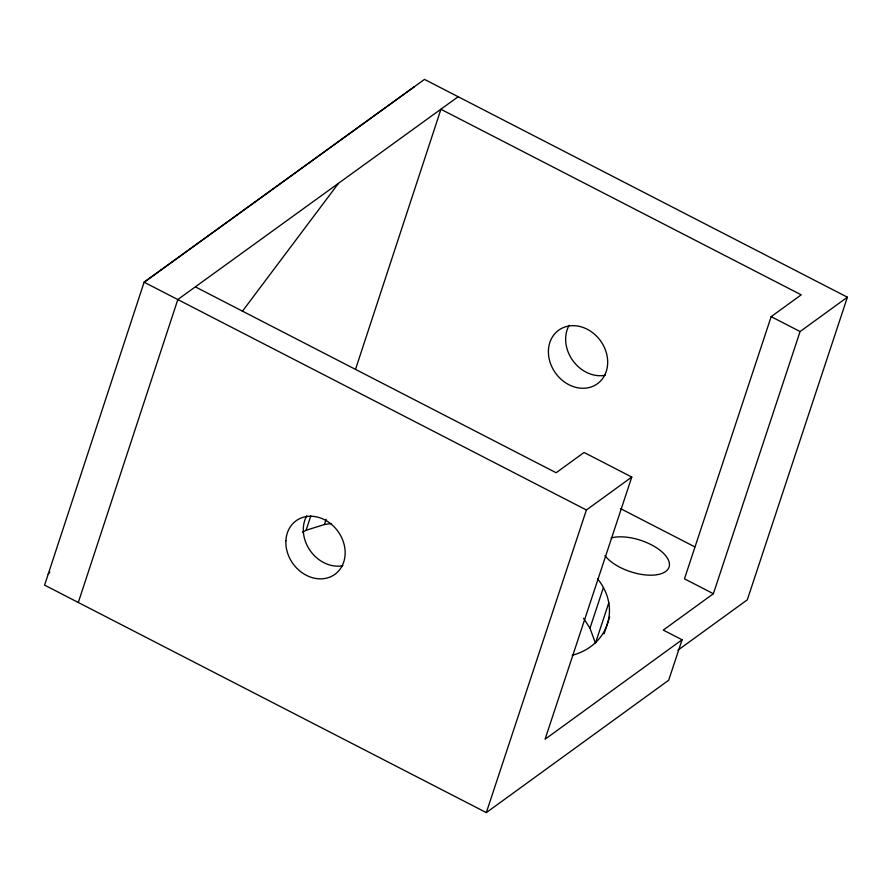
<?xml version="1.0" encoding="UTF-8"?>
<svg xmlns="http://www.w3.org/2000/svg" width="892" height="892" viewBox="0 0 892 892"><rect width="100%" height="100%" fill="white"/><g stroke="black" fill="none" stroke-linecap="round" stroke-linejoin="round"><path stroke-width="1.34" d="M597.662 578.93C621.044 608.11 608.177 645.697 572.229 655.286M847.4 297.203L800.091 331.545L713.377 593.726L663.269 630.098L682.068 639.776L668.699 680.217L486.318 812.612L44.6 585.119L144.114 282.207L424.481 79.388L847.4 297.203L747.318 599.814L677.898 650.212M78.318 602.434L177.831 299.522L458.198 96.704M355.607 369.098L440.927 109.27L801.217 294.839L771.167 316.649L684.465 578.83L713.377 593.726M302.421 532.256L306.079 530.249L310.817 515.899M306.079 530.249L324.42 524.541L326.137 519.322M486.318 812.612L586.401 509.99L631.781 477.042L584.059 452.467L556.129 472.749L195.627 287.012M631.781 477.042L545.068 739.234L682.068 639.776M608.823 602.758L595.443 643.199L589.969 628.202L603.349 587.761M604.074 633.822L609.682 616.863M242.312 311.364L338.447 183.384M48.179 574.292L49.829 572.084M144.114 282.207L414.468 86.658M324.42 524.541L331.144 523.548M771.167 316.649L800.091 331.545M620.553 508.63L694.734 546.829M144.638 282.474L586.401 509.99M583.58 618.256L589.969 628.202M611.098 537.965A35.256 16.502 18.3 0 1 661.797 551.747A35.256 16.502 18.3 0 1 653.669 575.095A35.256 16.502 18.3 0 1 604.943 555.616M342.829 565.729A33.049 27.685 54 0 1 310.483 551.066A33.049 27.685 54 0 1 306.781 515.766M605.189 375.287A33.049 27.685 54 0 1 572.831 360.624A33.049 27.685 54 0 1 569.129 325.324M285.886 540.708A33.049 27.685 54 0 0 328.947 577.436A33.049 27.685 54 0 0 331.657 524.518A33.049 27.685 54 0 0 285.886 540.708M548.435 350.132A33.049 27.685 54 0 0 591.485 386.849A33.049 27.685 54 0 0 594.195 333.942A33.049 27.685 54 0 0 548.435 350.132"/></g></svg>
